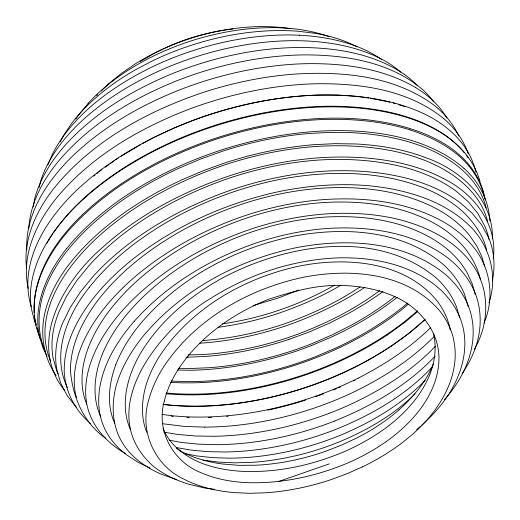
<?xml version="1.0" encoding="UTF-8"?>
<svg xmlns="http://www.w3.org/2000/svg" width="520" height="520" viewBox="0 0 520 520"><rect width="100%" height="100%" fill="white"/><g stroke="black" fill="none" stroke-linecap="round" stroke-linejoin="round"><path stroke-width="0.78" d="M493.253 258.674C498.05 224.036 473.142 192.985 443.365 178.471M164.327 401.063C155.747 431.041 173.316 462.358 202.066 473.129A139.601 80.496 -18.1 0 0 244.849 482.547C280.176 484.172 315.647 476.541 348.127 462.839A139.523 80.451 -18.1 0 0 393.198 436.397C417.332 417.437 438.802 390.143 438.971 358.111C438.88 331.208 419.679 308.048 395.993 297.18C377.793 288.75 357.675 285.486 337.727 285.454C313.82 285.292 290.882 292.097 268.346 299.37C233.493 313.313 201.227 335.784 179.81 367.003A184.275 106.255 -18.1 0 0 164.327 401.063M33.261 207.012L34.567 199.258A202.144 116.558 -18.1 0 1 67.802 142.337C96.72 111.644 133.608 89.557 172.386 73.612A214.747 123.825 -18.1 0 1 302.022 47.47C337.636 47.879 374.816 53.963 404.671 74.607M39.123 187.493L41.099 179.654A195.267 112.593 -18.1 0 1 79.196 123.344C105.027 98.898 136.026 80.522 168.701 66.781A205.361 118.41 -18.1 0 1 295.99 40.664C325.533 41.028 355.654 45.611 382.115 59.377A195.267 112.593 -18.1 0 1 400.784 72.202M115.745 364.845C108.901 383.409 106.294 404.918 114.777 423.391M488.924 302.861C498.55 274.905 489.067 242.84 467.051 223.438A236.08 136.13 -18.1 0 0 426.062 198.594C380.055 181.246 329.238 181.805 281.515 191.061C228.865 202.014 178.393 224.185 135.642 256.945A236.08 136.123 -18.1 0 0 92.768 298.909C76.577 319.93 63.42 345.176 64.259 372.385C65.514 392.132 75.387 410.826 90.499 423.475M433.335 363.948C426.094 381.914 413.25 397.026 398.976 409.877M483.997 323.096C494.793 298.188 490.744 267.813 473.337 246.87A233.279 134.511 -18.1 0 0 442.39 221.26C406.881 201.74 365.216 196.995 325.299 199.485A198.452 114.426 -18.1 0 0 243.464 216.171C204.386 229.593 167.388 249.496 135.707 276.133A233.201 134.466 -18.1 0 0 99.053 315.068C82.648 337.818 69.966 366.184 75.634 394.751M47.944 164.794L52.091 154.876A187.064 107.861 -18.1 0 1 99.56 99.314C118.066 84.89 138.45 73.047 159.796 63.368A194.188 111.969 -18.1 0 1 299.364 35.23M60.157 141.953L63.486 135.512L71.636 123.416A177.177 102.16 -18.1 0 1 136.468 69.225L153.173 60.522A181.317 104.552 -18.1 0 1 298.279 31.265L314.769 33.267A177.183 102.167 -18.1 0 1 357.051 46.859M474.416 349.037C490.626 321.698 489.95 284.661 468.891 260.007A229.821 132.516 -18.1 0 0 442.026 236.944C406.829 216.119 364.566 211.192 324.389 214.039A186.823 107.718 -18.1 0 0 252.993 228.436C208.669 243.113 166.868 266.591 133.244 299.208A229.821 132.516 -18.1 0 0 105.066 333.365C92.209 353.587 82.856 377.663 86.437 401.979C89.973 424.346 106.048 442.637 125.346 453.459M75.92 119.067L78.059 115.733L88.231 103.291M89.089 287.625C67.282 314.918 51.032 353.639 67.373 387.55M96.72 95.654L97.76 94.419M66.768 248.43C81.686 230.003 99.632 214.286 118.892 200.538A239.317 137.995 -18.1 0 1 413.562 141.102C431.821 147.043 449.469 155.545 463.944 168.337M432.9 366.21C406.549 394.888 371.963 414.746 336.154 429.273A195.358 112.645 -18.1 0 1 225.518 451.99L207.753 451.659L191.152 450.125L176.248 447.544M435.116 356.115C407.498 385.548 371.67 406.081 334.503 421.076M134.147 321.386C166.368 285.175 209.099 259.396 254.625 243.516A174.954 100.88 -18.1 0 1 329.856 228.319C370.819 226.103 414.563 232.745 448.012 258.096A225.375 129.954 -18.1 0 1 471.231 284.811C482.989 305.838 482.69 331.858 473.148 353.652A183.306 105.697 -18.1 0 1 462.072 373.711M435.494 346.157C411.275 371.599 380.854 390.338 349.154 405.022A210.516 121.388 -18.1 0 1 213.844 436.287L195.488 436.007L177.522 434.421L163.91 432.14M101.244 91.02L108.791 83.648L121.335 73.437L135.213 63.947A149.149 86.002 -18.1 0 1 290.277 28.665M70.818 211.334C94.653 186.492 123.448 166.933 153.92 151.131A241.222 139.087 -18.1 0 1 364.618 108.648C393.075 112.08 421.688 119.606 445.731 135.733M434.733 335.978C411.242 359.873 382.642 378.137 352.56 392.606A215.488 124.254 -18.1 0 1 204.796 427.096M430.553 327.711C409.435 348.394 384.443 364.722 358.196 378.137M425.113 319.254C407.004 336.479 386.009 350.363 364.195 362.434M407.472 303.082L404.541 305.663A219.817 126.75 -18.1 0 1 335.14 348.341L315.432 356.72A215.716 124.384 -18.1 0 1 193.96 381.557L175.013 381.238A219.843 126.763 -18.1 0 1 170.983 381.004M417.632 311.519L404.957 322.264L387.329 334.965M424.938 319.735L408.642 333.548L391.007 346.249M408.317 304.142L401.55 309.849A219.901 126.796 -18.1 0 1 170.534 382.337M405.229 321.132L417.541 310.758M93.886 176.085L95.141 175.065M97.013 173.544L98.26 172.53M99.515 171.516L102.011 169.488M379.561 290.732C352.352 310.928 321.575 325.93 289.653 337.084A204.048 117.656 -18.1 0 1 201.656 354.601L188.117 354.874M105.274 167.18L109.194 164.411M110.5 163.495L114.419 160.726M115.726 159.803L118.339 157.957M360.1 286.91C336.115 302.965 309.706 315.166 282.438 324.506A196.248 113.159 -18.1 0 1 203.177 340.49M140.238 61.529L155.974 52.37L169.897 45.78A130.221 75.088 -18.1 0 1 232.85 28.997M120.361 156.715L140.835 144.495M364.878 287.333C340.327 303.44 313.703 316.206 285.974 325.8A204.048 117.656 -18.1 0 1 199.531 343.226M340.906 285.2C321.315 296.816 300.255 305.786 278.759 313.222A196.242 113.159 -18.1 0 1 218.361 327.281M334.789 285.058C300.216 304.902 261.82 318.142 222.365 323.85M142.259 143.734L154.375 137.222L174.011 128.063L193.7 120.14A239.883 138.32 -18.1 0 1 317.941 95.082L337.74 95.108L356.856 96.382L368.771 98.046M362.583 466.817L347.243 473.629L331.331 479.525A159.549 91.995 -18.1 0 1 265.642 492.791L249.873 493.298L234.696 492.654A155.825 89.849 -18.1 0 1 182.988 478.673C154.089 464.925 139.178 430.151 148.831 399.698A205.426 118.45 -18.1 0 1 162.948 367.919C194.279 319.742 247.774 289.127 303.186 277.31C350.181 268.028 407.667 272.337 440.356 311.688A205.419 118.443 -18.1 0 1 453.343 338.299C461.669 373.854 440.772 408.707 415.24 431.834A155.818 89.843 -18.1 0 1 362.576 466.81M311.753 345.436L331.454 337.058A219.817 126.75 -18.1 0 0 397.248 297.271M298.721 290.05L278.122 298.058L253.117 305.597M288.86 339.424L309.53 331.851L329.537 323.122L348.712 313.32A218.628 126.061 -18.1 0 0 382.987 291.525M278.337 481.611L329.303 463.853M186.076 357.24L205.192 356.454A210.359 121.29 -18.1 0 0 288.86 339.424M177.645 370.058L190.281 370.266A215.735 124.397 -18.1 0 0 311.753 345.436M178.542 368.264L188.962 368.557L208.878 367.738A210.607 121.44 -18.1 0 0 313.209 343.129L333.223 334.406L352.397 324.603A218.628 126.061 -18.1 0 0 395.044 296.433M204.783 427.128L184.704 426.452L162.448 423.696M299.37 35.217C319.521 36.296 339.651 39.709 358.501 47.08A187.064 107.861 -18.1 0 1 381.368 59.404M202.93 460.07L218.244 462.079L234.403 462.852L251.83 462.345A170.534 98.332 -18.1 0 0 323.973 447.635C347.406 439.452 369.909 428.551 390.344 414.414A157.872 91.026 -18.1 0 0 415.044 393.854M214.513 489.353L205.094 488.072L189.839 484.478A167.752 96.727 -18.1 0 1 153.017 465.959C92.352 411.691 158.919 329.03 210.951 298.22C249.008 274.267 293.124 259.63 338.156 257.868C374.166 256.99 412.607 264.713 440.122 289.413A213.642 123.188 -18.1 0 1 460.434 318.929C471.621 348.433 460.207 381.284 441.168 404.794A167.811 96.759 -18.1 0 1 421.401 425.522M370.363 98.267L389.961 102.2M162.156 414.388L171.737 415.734M169.221 440.18L181.591 442.462L198.705 444.184L217.431 444.678A204.035 117.644 -18.1 0 0 334.503 421.076M185.725 453.791L196.391 455.884L212.615 457.652L229.613 458.178A184.321 106.281 -18.1 0 0 337.435 436.436C365.079 425.295 391.443 410.507 414.043 390.949A165.36 95.349 -18.1 0 0 425.094 380.374M393.062 102.953L395.337 103.669M398.379 104.624L405.216 106.776M409.857 129.838C428.135 135.74 445.783 144.261 460.265 157.053A217.731 125.548 -18.1 0 1 484.699 198.452M176.208 479.55L161.05 474.084A176.494 101.764 -18.1 0 1 127.101 449.481C110.312 428.994 109.98 399.9 119.424 376.129A220.025 126.867 -18.1 0 1 143.338 335.972C181.844 289.835 237.627 260.065 295.984 247.728C346.528 237.965 404.781 240.617 445.991 274.944A220.044 126.88 -18.1 0 1 468.273 305.786C478.472 331.37 471.822 360.477 457.158 382.915A176.494 101.77 -18.1 0 1 444.412 399.763M150.026 468.032L138.138 462.312L127.062 455.182A183.306 105.697 -18.1 0 1 104.397 428.038C94.159 405.548 98.885 379.476 109.369 357.988A225.368 129.948 -18.1 0 1 134.154 321.386M415.396 87.425C381.713 67.724 341.66 62.829 303.257 63.752A229.535 132.353 -18.1 0 0 186.232 87.36C144.177 103.148 104.059 125.599 71.643 157.008A213.077 122.863 -18.1 0 0 26.832 249.802M176.41 448.234L181.643 451.601A146.991 84.753 -18.1 0 0 222.593 463.996L238.628 465.335L255.528 465.244A151.808 87.535 -18.1 0 0 325.358 451.386L341.841 444.99L357.63 437.567A147.062 84.799 -18.1 0 0 398.983 409.877M105.781 438.315C83.713 423.306 72.625 396.812 70.466 370.935C70.245 346.353 81.341 323.375 95.368 303.778A233.201 134.466 -18.1 0 1 132.022 264.849C163.709 238.212 200.707 218.309 239.785 204.886A198.452 114.426 -18.1 0 1 321.614 188.194C361.53 185.712 403.195 190.457 438.711 209.969A233.272 134.505 -18.1 0 1 469.657 235.586L476.691 245.811L481.91 256.783L484.529 266.091M443.573 118.482C407.609 89.336 359.132 82.96 314.256 83.798A239.883 138.32 -18.1 0 0 190.014 108.856C140.394 127.751 92.671 155.389 57.948 196.242A218.595 126.041 -18.1 0 0 28.262 288.431M76.641 407.635L67.294 395.85L60.613 382.922L56.719 369.025A205.108 118.267 -18.1 0 1 62.491 323.44L70.129 307.69L80.347 292.019L92.924 276.633A237.783 137.105 -18.1 0 1 142.74 233.831C169.715 215.69 199.076 201.299 229.73 190.515A218.406 125.938 -18.1 0 1 325.786 171.125C354.64 169.683 383.793 171.808 411.697 179.595A237.783 137.105 -18.1 0 1 460.005 202.612L471.991 213.044L481.579 224.718L488.553 237.523A205.088 118.255 -18.1 0 1 492.291 281.19M64.539 390.449C26.488 342.641 63.811 280.527 102.908 247.117A238.979 137.794 -18.1 0 1 151.944 211.178C177.028 196.287 203.775 184.308 231.484 175.181A226.311 130.488 -18.1 0 1 316.908 157.957C343.154 156.039 369.655 156.969 395.519 162.052A238.999 137.806 -18.1 0 1 443.372 178.464M56.089 375.434C42.816 356.499 39.669 331.962 45.643 309.842A213.155 122.909 -18.1 0 1 67.639 266.247C83.635 245.18 103.591 227.5 125.093 212.225A239.655 138.19 -18.1 0 1 183.053 179.296L204.224 170.346L225.979 162.572A233.025 134.368 -18.1 0 1 313.703 144.703L334.672 143.656L355.069 143.942A239.369 138.021 -18.1 0 1 427.122 158.171C461.13 170.424 493.721 200.064 492.382 238.823M75.745 395.35L76.876 397.423M58.045 373.796L56.927 371.637L53.034 357.74A205.108 118.267 -18.1 0 1 58.812 312.156L66.45 296.406L76.668 280.735L89.245 265.35A237.776 137.105 -18.1 0 1 139.061 222.547C166.03 204.399 195.397 190.014 226.044 179.231A218.406 125.938 -18.1 0 1 322.101 159.841C350.961 158.399 380.113 160.524 408.012 168.311A237.776 137.105 -18.1 0 1 456.32 191.328L468.306 201.76L477.893 213.434L484.874 226.239A205.088 118.255 -18.1 0 1 488.904 239.258M40.904 339.95L39.474 337.097L35.938 325.741M47.08 356.239L43.16 348.381L39.624 337.025A217.731 125.548 -18.1 0 1 66.716 248.417M130.37 429.435C119.88 405.438 126.887 377.774 139.094 355.791C158.535 321.939 189.488 296.101 223.373 277.472C287.001 244.114 376.838 228.306 436.443 278.128A213.642 123.188 -18.1 0 1 456.755 307.645L459.531 317.363M35.984 324.695L34.697 321.847L31.363 308.646A219.408 126.516 -18.1 0 1 70.805 211.334M38.383 333.132L39.345 335.27M50.694 361.543C31.012 314.373 65.579 266.272 99.223 235.833A238.986 137.8 -18.1 0 1 148.252 199.888C173.349 185.01 200.096 173.024 227.799 163.898A226.311 130.488 -18.1 0 1 313.222 146.673C339.469 144.755 365.976 145.685 391.833 150.767A238.999 137.806 -18.1 0 1 439.686 167.18C461.351 178.692 481.702 196.931 487.604 221.592M86.677 404.222C75.433 376.682 86.119 345.846 101.38 322.082A229.821 132.516 -18.1 0 1 129.558 287.924C163.189 255.307 204.984 231.829 249.314 217.152A186.823 107.718 -18.1 0 1 320.71 202.755C360.88 199.908 403.15 204.834 438.341 225.661A229.821 132.516 -18.1 0 1 465.212 248.722C472.277 257.894 478.017 268.339 480.402 279.74M146.803 432.322C141.017 418.47 141.583 402.772 145.145 388.414A205.426 118.45 -18.1 0 1 159.269 356.635C190.593 308.451 244.094 277.843 299.5 266.026C346.502 256.744 403.988 261.053 436.67 300.404A205.419 118.443 -18.1 0 1 449.663 327.015L450.164 330.018M163.026 428.168C169.072 443.996 183.294 455.117 198.38 461.844A139.601 80.496 -18.1 0 0 241.169 471.269C276.549 473.057 311.968 465.394 344.442 451.555A139.523 80.451 -18.1 0 0 389.512 425.113C416.839 403.988 441.695 369.909 433.557 333.613M45.461 351.806C37.96 335.121 37.46 316.127 41.958 298.558A213.155 122.909 -18.1 0 1 63.96 254.963C79.957 233.896 99.912 216.216 121.407 200.941A239.655 138.184 -18.1 0 1 179.368 168.012L200.538 159.062L222.294 151.287A233.025 134.368 -18.1 0 1 310.017 133.419L330.986 132.373L351.384 132.659A239.369 138.021 -18.1 0 1 423.443 146.887C451.068 157.729 478.81 177.71 486.168 207.994M100.711 416.76C90.48 394.264 95.199 368.193 105.684 346.704A225.375 129.954 -18.1 0 1 130.462 310.102C162.682 273.891 205.413 248.112 250.946 232.232A174.961 100.88 -18.1 0 1 326.17 217.035C367.133 214.819 410.885 221.462 444.327 246.811A225.375 129.954 -18.1 0 1 467.551 273.526L472.329 284.031L475.137 294.138M468.137 306.3L464.588 294.502A220.044 126.88 -18.1 0 0 442.306 263.659C401.096 229.333 342.843 226.681 292.298 236.444C233.942 248.781 178.165 278.558 139.646 324.688A220.031 126.874 -18.1 0 0 115.739 364.845M36.224 324.591L35.041 319.93A219.408 126.51 -18.1 0 1 34.522 315.971M37.005 327.697L38.181 332.358M486.7 250.491C483.522 235.541 474.097 222.703 463.365 212.154A236.087 136.13 -18.1 0 0 422.383 187.311C376.37 169.962 325.559 170.514 277.836 179.777C225.18 190.73 174.707 212.901 131.957 245.661A236.08 136.123 -18.1 0 0 89.096 287.625M88.14 103.272A165.464 95.407 -18.1 0 1 222.105 32.851A165.464 95.407 -18.1 0 1 328.796 36.576M420.199 426.575A167.811 96.759 -18.1 0 1 416.579 429.669M358.176 378.118A218.744 126.133 -18.1 0 1 171.763 415.701M354.998 380.269A220.603 127.205 -18.1 0 1 353.548 380.972M340.574 386.906A220.603 127.205 -18.1 0 1 338.416 387.835M336.966 388.447A220.603 127.205 -18.1 0 1 333.333 389.961M323.745 393.738A220.603 127.205 -18.1 0 1 315.452 396.76M305.578 400.088A220.603 127.205 -18.1 0 1 267.748 410.131M228.176 416.182A220.603 127.205 -18.1 0 1 226.609 416.332M211.53 417.326A220.603 127.205 -18.1 0 1 208.358 417.443M189.176 417.443A220.603 127.205 -18.1 0 1 186.791 417.352M173.186 416.429A220.603 127.205 -18.1 0 1 171.587 416.273M364.169 362.407A220.662 127.231 -18.1 0 1 163.144 404.469M390.975 346.229A220.85 127.341 -18.1 0 1 163.169 404.32M387.29 334.938A220.811 127.322 -18.1 0 1 165.861 393.712M409.884 129.818A239.317 137.988 -18.1 0 0 115.187 189.241C95.96 203.014 78 218.719 63.089 237.146A217.731 125.548 -18.1 0 0 35.997 325.721M463.996 168.311A217.731 125.541 -18.1 0 1 489.84 220.87M405.243 321.139A219.941 126.822 -18.1 0 1 166.231 393.003M445.744 135.727A219.414 126.516 -18.1 0 1 480.071 181.838M34.255 312.767A219.408 126.51 -18.1 0 1 74.484 222.619C98.338 197.782 127.127 178.217 157.599 162.416A241.222 139.087 -18.1 0 1 368.297 119.931C396.754 123.364 425.373 130.891 449.41 147.017A219.414 126.516 -18.1 0 1 485.245 199.875M31.278 306.742A222.697 128.407 -18.1 0 1 28.099 290.251A219.408 126.51 -18.1 0 1 45.019 228.858A221.52 127.731 -18.1 0 1 84.032 183.508C113.744 157.722 148.434 138.242 184.821 123.552A242.339 139.737 -18.1 0 1 255.964 102.401A242.339 139.737 -18.1 0 1 326.794 94.926C360.594 95.062 395.057 99.769 425.757 114.608A221.52 127.731 -18.1 0 1 463.015 144.579A219.414 126.516 -18.1 0 1 475.911 172.042M46.618 243.692A219.408 126.51 -18.1 0 1 48.705 240.143M48.73 240.143A221.52 127.731 -18.1 0 1 52.897 233.656M53.781 232.362A221.52 127.731 -18.1 0 1 87.718 194.792C117.429 169.006 152.12 149.526 188.5 134.836A242.339 139.737 -18.1 0 1 259.642 113.685A242.339 139.737 -18.1 0 1 330.48 106.21C364.273 106.347 398.736 111.052 429.435 125.892A221.52 127.731 -18.1 0 1 464.282 152.776M466.726 155.851A219.414 126.516 -18.1 0 1 468.163 157.852M443.586 118.469A218.595 126.048 -18.1 0 1 468.26 153.927M458.738 136.032A216.365 124.761 -18.1 0 0 433.413 104.748C393.166 75.257 340.594 70.961 292.325 74.269A235.761 135.941 -18.1 0 0 206.069 91.501C148.285 110.481 91.936 140.946 53.352 189.053A216.164 124.638 -18.1 0 0 26.598 268.209M415.389 87.431A213.077 122.863 -18.1 0 1 446.914 118.008M433.765 101.874A208 119.938 -18.1 0 0 421.59 88.712C389.526 61.977 346.106 55.036 305.552 54.88A222.697 128.407 -18.1 0 0 176.41 80.931C131.703 98.956 88.94 124.755 57.752 162.084A208.006 119.938 -18.1 0 0 28.834 228.312M404.664 74.614A202.144 116.558 -18.1 0 1 417.469 85.742"/></g></svg>
